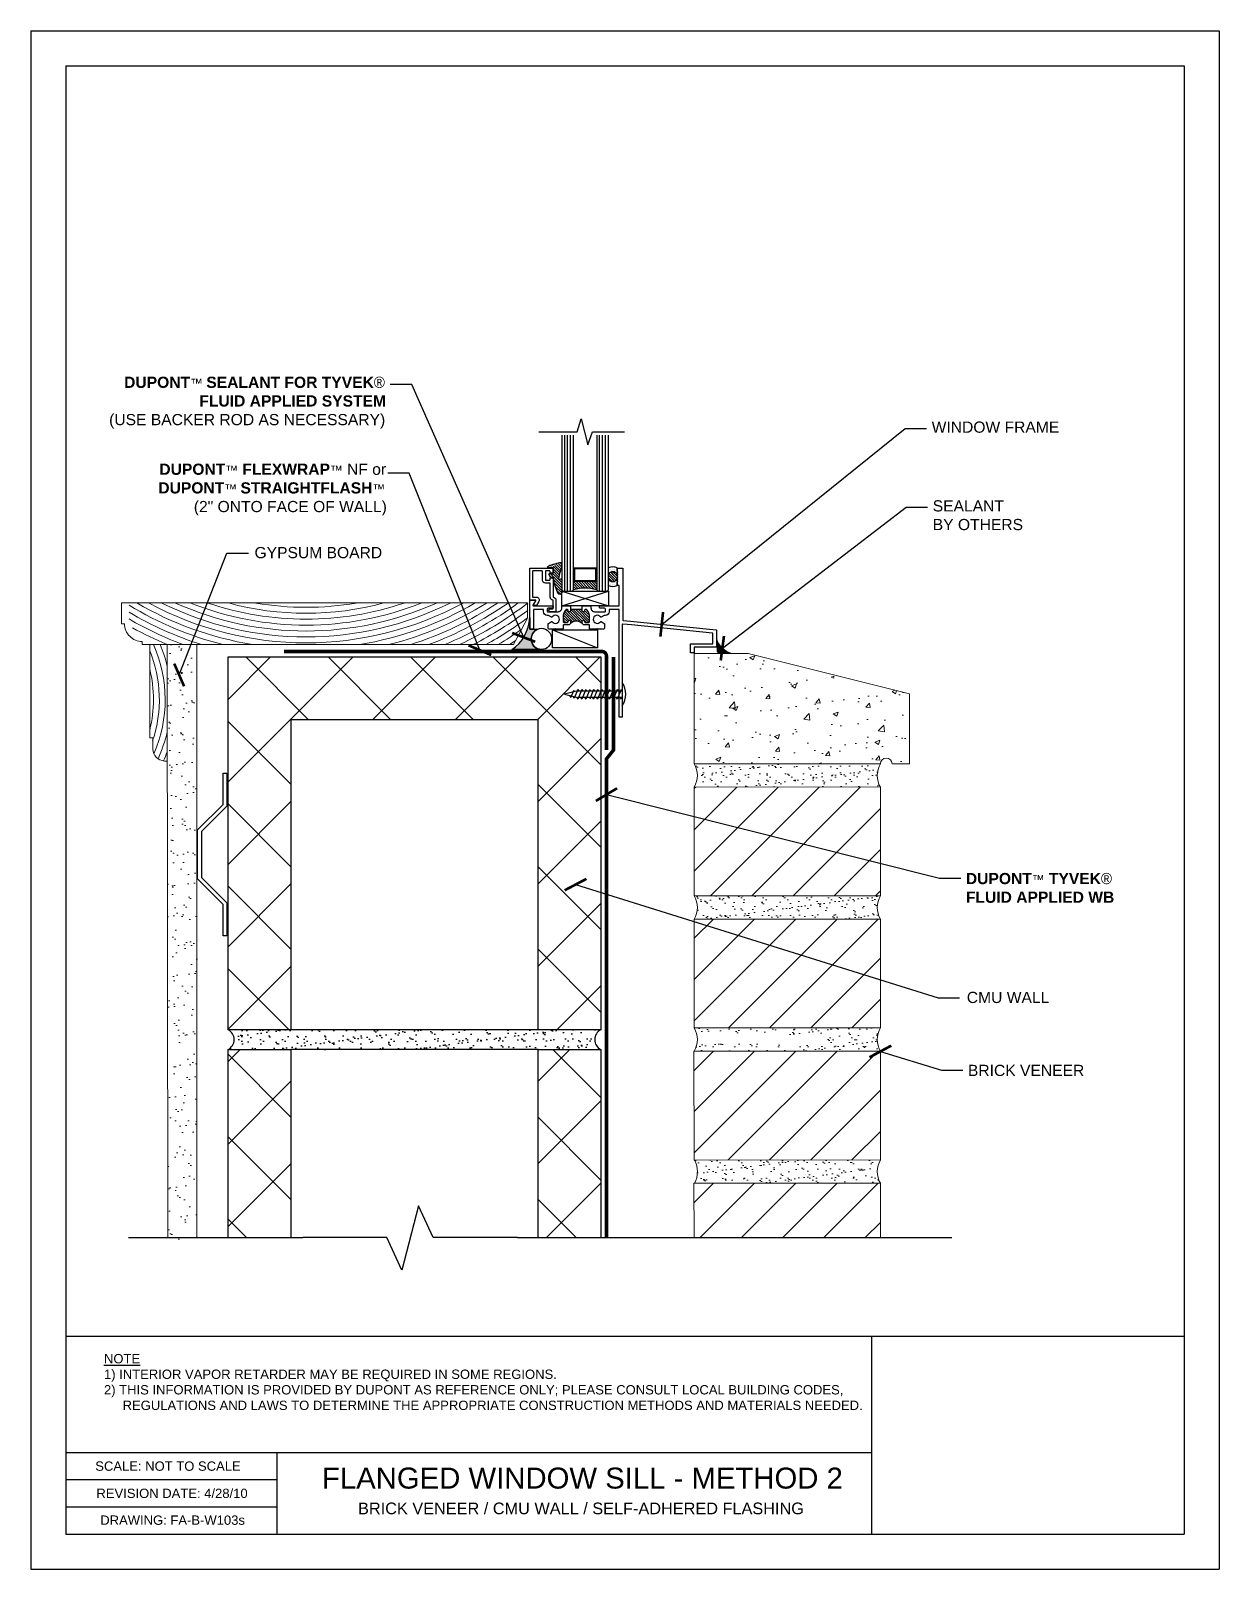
# Model space of a CAD drawing. Extents: x 375.3 to 400.8, y -41.5 to -8.5.
import ezdxf

# ---------------------------------------------------------------- set-up
doc = ezdxf.new("R2010")
doc.units = 0
doc.header["$LTSCALE"] = 1.5
doc.header["$MEASUREMENT"] = 0
doc.linetypes.add('DASHED2', pattern=[0.375, 0.25, -0.125])
doc.layers.get('0').update_dxf_attribs({"color": 8, "linetype": 'CONTINUOUS'})
for name, color, linetype in [('8x11-ttb$0$B', 5, 'CONTINUOUS'), ('CMU', 250, 'CONTINUOUS'), ('DuPont Self-Adhered Flashing', 252, 'CONTINUOUS'), ('Flanged Window', 250, 'CONTINUOUS'), ('SEALANT', 250, 'CONTINUOUS'), ('STRUCTURE', 250, 'CONTINUOUS'), ('TEXT', 7, 'CONTINUOUS'), ('Tyvek FA WB', 10, 'DASHED2')]:
    doc.layers.add(name, color=color, linetype=linetype)
for name, color, linetype, lineweight in [('A-Sealant', 250, 'CONTINUOUS', 15), ('brick', 250, 'CONTINUOUS', 5), ('Gyp Board', 250, 'CONTINUOUS', 20), ('Shims', 250, 'CONTINUOUS', 25), ('Wood', 250, 'CONTINUOUS', 20)]:
    doc.layers.add(name, color=color, linetype=linetype, lineweight=lineweight)
doc.layers.add('VIEWPORT', color=7, linetype='CONTINUOUS', plot=False)
doc.styles.add('DETAILS', font='sanss___.ttf', dxfattribs={"height": 1})
doc.dimstyles.new('ARCH_1_1-2_IN', dxfattribs={"dimscale": 0, "dimtxt": 0.09375, "dimasz": 0.09375, "dimexe": 0.0625, "dimexo": 0.0625, "dimgap": 0.0625, "dimtad": 1, "dimdec": 4, "dimlfac": 8, "dimzin": 3, "dimdsep": 46, "dimlunit": 4, "dimtxsty": 'Standard', "dimblk1": 'ARCHTICK', "dimblk2": 'ARCHTICK', "dimsah": 1, "dimcen": 0.0625, "dimdle": 0.0625, "dimclrd": 256, "dimclre": 256, "dimclrt": 256, "dimadec": 0, "dimazin": 0, "dimtfac": 1, "dimtdec": 4, "dimtmove": 0, "dimatfit": 3, "dimldrblk": 'ARCHTICK', "dimfxl": 1, "dimfrac": 2, "dimtolj": 1, "dimtzin": 0, "dimlwd": -1, "dimlwe": -1, "dimarcsym": 0})
pattern_1 = [(37.5, (274.90884, 130.54686), (-0.009449, 0.28902357), [0, -0.228, 0, -0.255, 0, -0.24375]), (7.5, (274.90884, 130.54686), (0.2654665, 0.4233219), [0, -0.123, 0, -0.2055, 0, -0.07875]), (327.5, (274.72434, 130.54686), (0.46712128, 0.00084886), [0, -0.075, 0, -0.27, 0, -0.3525]), (317.5, (274.72434, 130.54686), (0.450919, 0.1316513), [0, -0.0375, 0, -0.177, 0, -0.2025])]
pattern_2 = [(135, (399.363904, -25.829257), (0.02762136, 0.02762136), [])]

# ---------------------------------------------------------------- blocks, each defined once
blk = doc.blocks.new('*X1')
at = {"color": 0}
for p, q in [((0.140625, 0.34375), (0.140625, 0.34375)), ((0.15625, 0.375), (0.15625, 0.375)), ((0.171875, 0.34375), (0.171875, 0.34375)), ((0.1875, 0.375), (0.1875, 0.375)), ((0.203125, 0.34375), (0.203125, 0.34375)), ((0.21875, 0.375), (0.21875, 0.375)), ((0.234375, 0.34375), (0.234375, 0.34375)), ((0.25, 0.375), (0.25, 0.375)), ((0.265625, 0.34375), (0.265625, 0.34375)), ((0.28125, 0.375), (0.28125, 0.375)), ((0.296875, 0.34375), (0.296875, 0.34375)), ((0.3125, 0.375), (0.3125, 0.375)), ((0.140625, 0.28125), (0.140625, 0.28125)), ((0.140625, 0.09375), (0.140625, 0.09375)), ((0.140625, 0.03125), (0.140625, 0.03125)), ((0.15625, 0.3125), (0.15625, 0.3125)), ((0.15625, 0.0625), (0.15625, 0.0625)), ((0.15625, 0), (0.15625, 0)), ((0.171875, 0.03125), (0.171875, 0.03125)), ((0.1875, 0.3125), (0.1875, 0.3125)), ((0.1875, 0.0625), (0.1875, 0.0625)), ((0.1875, 0), (0.1875, 0)), ((0.203125, 0.03125), (0.203125, 0.03125)), ((0.21875, 0.3125), (0.21875, 0.3125)), ((0.21875, 0.0625), (0.21875, 0.0625)), ((0.21875, 0), (0.21875, 0)), ((0.234375, 0.03125), (0.234375, 0.03125)), ((0.25, 0.3125), (0.25, 0.3125)), ((0.25, 0.0625), (0.25, 0.0625)), ((0.25, 0), (0.25, 0)), ((0.265625, 0.03125), (0.265625, 0.03125)), ((0.28125, 0.3125), (0.28125, 0.3125)), ((0.28125, 0.0625), (0.28125, 0.0625)), ((0.28125, 0), (0.28125, 0)), ((0.296875, 0.28125), (0.296875, 0.28125)), ((0.296875, 0.09375), (0.296875, 0.09375)), ((0.296875, 0.03125), (0.296875, 0.03125)), ((0.3125, 0.3125), (0.3125, 0.3125)), ((0.3125, 0.25), (0.3125, 0.25)), ((0.3125, 0.125), (0.3125, 0.125)), ((0.3125, 0.0625), (0.3125, 0.0625)), ((0.3125, 0), (0.3125, 0))]:
    blk.add_line(p, q, dxfattribs=at)
blk = doc.blocks.new('_ArchTick')
at = {"color": 0, "linetype": 'ByBlock', "const_width": 0.15}
blk.add_lwpolyline([(-0.5, -0.5), (0.5, 0.5)], dxfattribs=at)
blk = doc.blocks.new('Revsion Date')
at = {"layer": 'TEXT', "insert": (0, 0.203, 0), "char_height": 0.2, "width": 16.26452, "attachment_point": 1, "style": 'DETAILS'}
blk.add_mtext('\\pi-0.033334,l0.033334,t0.1;REVISION DATE: 4/28/10', dxfattribs=at)

msp = doc.modelspace()

# ---------------------------------------------------------------- hatches: boundary and pattern name
at = {"layer": 'brick'}
h = msp.add_hatch(dxfattribs=at)
h.set_pattern_fill('AR-CONC', color=256, scale=0.15, style=0)
h.set_pattern_definition([(50, (274.9088, 130.5469), (1.0758903, -0.0941282), [0.1125, -1.2375]), (355, (274.9088, 130.5469), (-0.208127, 1.128288), [0.09, -0.99]), (100.4514, (274.9985, 130.539), (0.867764, 1.0341593), [0.09561, -1.051713]), (46.1842, (274.9088, 130.8469), (1.600862, -0.2482785), [0.16875, -1.85625]), (96.6356, (275.0422, 130.8262), (1.401994, 1.461177), [0.143415, -1.57757]), (351.1842, (274.9088, 130.8469), (1.401993, 1.461178), [0.135, -1.485]), (21, (275.0588, 130.7719), (0.8953606, -0.6039283), [0.1125, -1.2375]), (326, (275.0588, 130.7719), (0.364973, 1.087725), [0.09, -0.99]), (71.4514, (275.1334, 130.7215), (1.260334, 0.483796), [0.09561, -1.051713]), (37.5, (274.90884, 130.54686), (0.0182398, 0.4993408), [0, -0.978, 0, -1.005, 0, -0.99375]), (7.5, (274.90884, 130.54686), (0.3946043, 0.5916176), [0, -0.573, 0, -0.9555, 0, -0.37875]), (327.5, (274.57434, 130.54686), (0.80073365, -0.0338323), [0, -0.375, 0, -1.17, 0, -1.5525]), (317.5, (274.42434, 130.54686), (0.8747793, 0.1501575), [0, -0.4875, 0, -0.777, 0, -1.1025])])
edge = h.paths.add_edge_path()
edge.add_line((393.164, -24.217), (389.522, -24.217))
edge.add_line((389.522, -24.217), (389.522, -22.538))
edge.add_line((389.522, -22.538), (389.522, -21.851))
edge.add_line((389.522, -21.851), (390.678, -21.851))
edge.add_line((390.678, -21.851), (394.142, -22.717))
edge.add_line((394.142, -22.717), (394.143, -23.5))
edge.add_line((394.143, -23.5), (394.143, -24.217))
edge.add_line((394.143, -24.217), (393.768, -24.217))
edge.add_arc((393.643, -24.217), 0.125, 0, 180)
edge.add_line((393.518, -24.217), (393.164, -24.217))
h = msp.add_hatch(dxfattribs=at)
h.set_pattern_fill('AR-SAND', color=256, scale=0.15, style=0)
h.set_pattern_definition(pattern_1)
edge = h.paths.add_edge_path()
edge.add_line((389.523, -24.714), (393.517, -24.712))
edge.add_arc((393.937, -24.466), 0.487, 149.2668, 210.3741, ccw=False)
edge.add_line((393.518, -24.217), (389.522, -24.217))
edge.add_arc((389.099, -24.467), 0.492, -30.2237, 30.5801, ccw=False)
h = msp.add_hatch(dxfattribs=at)
h.set_pattern_fill('_USER', color=256, scale=0.625, angle=45, style=0, pattern_type=0)
h.set_pattern_definition([(45, (19.6978, -115.2651), (-0.4419417, 0.4419417), [])])
h.paths.add_polyline_path([(389.523, -24.714), (393.517, -24.712), (393.518, -27.045), (389.522, -27.048)])
h = msp.add_hatch(dxfattribs=at)
h.set_pattern_fill('AR-SAND', color=256, scale=0.15, style=0)
h.set_pattern_definition(pattern_1)
h.paths.add_polyline_path([(393.518, -32.712), (389.526, -32.714, -0.268754), (389.529, -33.212), (393.517, -33.212, -0.270406)])
h.paths.add_polyline_path([(393.518, -29.878), (389.522, -29.881, -0.079525), (389.579, -30.027), (392.284, -30.027, -1.005361), (392.287, -30.215), (389.583, -30.215, -0.08831), (389.525, -30.378), (393.517, -30.378, -0.270406)])
h.paths.add_polyline_path([(393.518, -27.045), (389.522, -27.048, -0.270406), (389.523, -27.548), (393.517, -27.545, -0.270406)])
h = msp.add_hatch(dxfattribs=at)
h.set_pattern_fill('_USER', color=256, scale=0.625, angle=45, style=0, pattern_type=0)
h.set_pattern_definition([(45, (274.90884, 130.54686), (-0.4419417, 0.4419417), [])])
h.paths.add_polyline_path([(389.523, -27.548), (393.517, -27.545), (393.518, -29.878), (389.523, -29.878)])
h = msp.add_hatch(dxfattribs=at)
h.set_pattern_fill('_USER', color=256, scale=0.625, angle=45, style=0, pattern_type=0)
h.set_pattern_definition([(45, (274.90884, 127.7135), (-0.4419417, 0.4419417), [])])
h.paths.add_polyline_path([(389.523, -30.381), (393.517, -30.378), (393.518, -32.712), (389.523, -32.712)])
h = msp.add_hatch(dxfattribs=at)
h.set_pattern_fill('_USER', color=256, scale=0.625, angle=45, style=0, pattern_type=0)
h.set_pattern_definition([(45, (274.90884, 124.8802), (-0.4419417, 0.4419417), [])])
h.paths.add_polyline_path([(389.523, -34.379), (393.517, -34.379), (393.517, -33.212), (389.523, -33.214)])
at = {"layer": 'CMU'}
h = msp.add_hatch(dxfattribs=at)
h.set_pattern_fill('ANSI37', color=256, scale=10, style=0)
h.set_pattern_definition([(45, (-117.4591, -114.997), (-0.8838835, 0.8838835), []), (135, (-117.4591, -114.997), (-0.8838835, -0.8838835), [])])
h.paths.add_polyline_path([(387.52, -21.922), (386.172, -21.922), (380.867, -21.922), (379.52, -21.922), (379.52, -29.922), (380.867, -29.922), (380.867, -23.269), (386.172, -23.269), (386.172, -29.922), (387.52, -29.922)])
h = msp.add_hatch(dxfattribs=at)
h.set_pattern_fill('AR-SAND', color=256, scale=0.15, style=0)
h.set_pattern_definition([(37.5, (-30.5241, -42.90093), (-0.009449, 0.28902357), [0, -0.228, 0, -0.255, 0, -0.24375]), (7.5, (-30.5241, -42.90093), (0.2654665, 0.4233219), [0, -0.123, 0, -0.2055, 0, -0.07875]), (327.5, (-30.7086, -42.90093), (0.46712128, 0.00084886), [0, -0.075, 0, -0.27, 0, -0.3525]), (317.5, (-30.7086, -42.90093), (0.450919, 0.13165133), [0, -0.0375, 0, -0.177, 0, -0.2025])])
h.paths.add_polyline_path([(386.172, -30.343), (387.52, -30.343, -0.626567), (387.52, -29.922), (379.52, -29.922, -0.626567), (379.52, -30.343), (380.867, -30.343)])
h = msp.add_hatch(dxfattribs=at)
h.set_pattern_fill('ANSI37', color=256, scale=10, style=0)
h.set_pattern_definition([(45, (-30.5241, -42.9009), (-0.8838835, 0.8838835), []), (135, (-30.5241, -42.9009), (-0.8838835, -0.8838835), [])])
h.paths.add_polyline_path([(380.867, -30.343), (379.52, -30.343), (379.52, -34.379), (380.867, -34.379)])
h.paths.add_polyline_path([(386.172, -34.379), (387.52, -34.379), (387.52, -30.343), (386.172, -30.343)])
at = {"layer": 'Flanged Window'}
h = msp.add_hatch(dxfattribs=at)
h.set_pattern_fill('ANSI31', color=256, scale=0.3125, angle=-90, style=0)
h.set_pattern_definition(pattern_2)
edge = h.paths.add_edge_path()
edge.add_ellipse((386.65, -20.148), major_axis=(0.032, 0.139), ratio=0.13155, start_angle=-0.0222, end_angle=136.7674, ccw=False)
edge.add_ellipse((386.63, -20.249), major_axis=(-0.0112, 0.0112), ratio=1, start_angle=37.8961, end_angle=183.4847)
edge.add_ellipse((386.659, -20.274), major_axis=(-0.0161, 0.0161), ratio=1, start_angle=-79.0602, end_angle=2.7461, ccw=False)
edge.add_ellipse((386.666, -20.27), major_axis=(-0.011, 0.011), ratio=1, start_angle=234.6124, end_angle=294.837, ccw=False)
edge.add_line((386.682, -20.268), (386.682, -20.54))
edge.add_line((386.682, -20.54), (386.681, -20.547))
edge.add_ellipse((386.635, -20.546), major_axis=(-0.0457, 0.0011), ratio=0.621164, start_angle=26.7597, end_angle=180, ccw=False)
edge.add_line((386.594, -20.557), (386.518, -20.341))
edge.add_ellipse((386.527, -20.318), major_axis=(-0.0085, 0.0468), ratio=0.312415, start_angle=74.1791, end_angle=117.4577, ccw=False)
edge.add_line((386.51, -20.307), (386.494, -20.231))
edge.add_ellipse((386.456, -20.281), major_axis=(-0.0443, 0.0443), ratio=1, start_angle=-82.9177, end_angle=-45.4556)
edge.add_ellipse((386.459, -20.198), major_axis=(0.0143, 0.0143), ratio=1, start_angle=174.2267, end_angle=217.6308, ccw=False)
edge.add_line((386.443, -20.211), (386.404, -20.149))
edge.add_ellipse((386.419, -20.149), major_axis=(-0.011, 0.011), ratio=1, start_angle=-53.9186, end_angle=45, ccw=False)
edge.add_line((386.422, -20.133), (386.494, -20.145))
edge.add_line((386.494, -20.145), (386.494, -20.015))
edge.add_line((386.494, -20.015), (386.393, -20.015))
edge.add_ellipse((386.393, -19.999), major_axis=(-0.011, 0.011), ratio=1, start_angle=-7.8134, end_angle=135, ccw=False)
edge.add_ellipse((386.533, -19.946), major_axis=(0.149, 0.041), ratio=0.091401, start_angle=0, end_angle=180, ccw=False)
edge.add_line((386.682, -19.905), (386.682, -20.009))
h = msp.add_hatch(dxfattribs=at)
h.set_pattern_fill('ANSI31', color=256, scale=0.3125, angle=-90, style=0)
h.set_pattern_definition(pattern_2)
edge = h.paths.add_edge_path()
edge.add_ellipse((387.776, -20.203), major_axis=(-0.0752, 0.0752), ratio=1, start_angle=73.1159, end_angle=196.8841, ccw=False)
edge.add_line((387.682, -20.253), (387.682, -20.153))
edge.add_ellipse((387.776, -20.203), major_axis=(0.0752, 0.0752), ratio=1, start_angle=-16.8841, end_angle=106.8841, ccw=False)
edge.add_line((387.869, -20.153), (387.869, -20.253))
h = msp.add_hatch(dxfattribs=at)
h.set_pattern_fill('ANSI31', color=256, scale=0.3125, angle=-90, style=0)
h.set_pattern_definition(pattern_2)
edge = h.paths.add_edge_path()
edge.add_ellipse((387.182, -21.281), major_axis=(-0.59, 0.59), ratio=1, start_angle=297.5726, end_angle=332.4274, ccw=False)
edge.add_line((387.432, -20.485), (387.432, -20.281))
edge.add_ellipse((387.412, -20.281), major_axis=(0.0141, 0.0141), ratio=1, start_angle=225, end_angle=315, ccw=False)
edge.add_line((387.412, -20.301), (386.952, -20.301))
edge.add_ellipse((386.952, -20.281), major_axis=(0.0141, 0.0141), ratio=1, start_angle=135, end_angle=225, ccw=False)
edge.add_line((386.932, -20.281), (386.932, -20.485))
h = msp.add_hatch(dxfattribs=at)
h.set_pattern_fill('ANSI31', color=256, scale=0.3125, angle=-90, style=0)
h.set_pattern_definition(pattern_2)
edge = h.paths.add_edge_path()
edge.add_line((387.279, -21.071), (387.279, -21.156))
edge.add_ellipse((387.248, -21.156), major_axis=(-0.0219, 0.0219), ratio=1, start_angle=135, end_angle=225, ccw=False)
edge.add_line((387.248, -21.187), (387.218, -21.187))
edge.add_line((387.218, -21.187), (387.194, -21.187))
edge.add_ellipse((387.194, -21.162), major_axis=(0.0177, 0.0177), ratio=1, start_angle=135.152, end_angle=225, ccw=False)
edge.add_ellipse((387.144, -21.162), major_axis=(0.0177, 0.0177), ratio=1, start_angle=315.152, end_angle=405)
edge.add_ellipse((387.144, -21.162), major_axis=(-0.0177, 0.0177), ratio=1, start_angle=-45, end_angle=45)
edge.add_line((387.119, -21.162), (387.119, -21.199))
edge.add_ellipse((387.169, -21.199), major_axis=(0.0354, 0.0354), ratio=1, start_angle=135, end_angle=140.3917)
edge.add_ellipse((386.994, -21.343), major_axis=(0.133, 0.133), ratio=1, start_angle=3.0989, end_angle=86.9011)
edge.add_ellipse((386.819, -21.199), major_axis=(0.0354, 0.0354), ratio=1, start_angle=309.6083, end_angle=315)
edge.add_line((386.869, -21.199), (386.869, -21.162))
edge.add_ellipse((386.844, -21.162), major_axis=(0.0177, 0.0177), ratio=1, start_angle=315, end_angle=405)
edge.add_ellipse((386.844, -21.162), major_axis=(-0.0177, 0.0177), ratio=1, start_angle=-45, end_angle=44.848)
edge.add_ellipse((386.794, -21.162), major_axis=(-0.0177, 0.0177), ratio=1, start_angle=135, end_angle=224.848, ccw=False)
edge.add_line((386.794, -21.187), (386.74, -21.187))
edge.add_ellipse((386.74, -21.156), major_axis=(0.0219, 0.0219), ratio=1, start_angle=135, end_angle=225, ccw=False)
edge.add_line((386.709, -21.156), (386.709, -21.071))
edge.add_ellipse((386.959, -21.071), major_axis=(-0.177, 0.177), ratio=1, start_angle=4.8372, end_angle=45, ccw=False)
edge.add_ellipse((386.776, -20.916), major_axis=(-0.00707, 0.00707), ratio=1, start_angle=-45, end_angle=4.8372, ccw=False)
edge.add_line((386.776, -20.906), (386.794, -20.906))
edge.add_ellipse((386.794, -20.931), major_axis=(-0.0177, 0.0177), ratio=1, start_angle=225, end_angle=315, ccw=False)
edge.add_ellipse((386.844, -20.931), major_axis=(-0.0177, 0.0177), ratio=1, start_angle=45, end_angle=135)
edge.add_ellipse((386.844, -20.931), major_axis=(0.0177, 0.0177), ratio=1, start_angle=225, end_angle=315)
edge.add_line((386.869, -20.931), (386.869, -20.906))
edge.add_line((386.869, -20.906), (387.119, -20.906))
edge.add_line((387.119, -20.906), (387.119, -20.931))
edge.add_ellipse((387.144, -20.931), major_axis=(0.0177, 0.0177), ratio=1, start_angle=135, end_angle=225)
edge.add_ellipse((387.144, -20.931), major_axis=(0.0177, 0.0177), ratio=1, start_angle=225, end_angle=315)
edge.add_ellipse((387.194, -20.931), major_axis=(-0.0177, 0.0177), ratio=1, start_angle=-45, end_angle=45, ccw=False)
edge.add_line((387.194, -20.906), (387.213, -20.906))
edge.add_ellipse((387.213, -20.916), major_axis=(-0.00707, 0.00707), ratio=1, start_angle=265.1628, end_angle=315, ccw=False)
edge.add_ellipse((387.029, -21.071), major_axis=(0.177, 0.177), ratio=1, start_angle=315, end_angle=355.1628, ccw=False)
at = {"layer": 'Gyp Board'}
h = msp.add_hatch(dxfattribs=at)
h.set_pattern_fill('AR-SAND', color=256, scale=0.25, style=0)
h.set_pattern_definition([(37.5, (369.6262, -30.57027), (-0.015748, 0.481706), [0, -0.38, 0, -0.425, 0, -0.40625]), (7.5, (369.6262, -30.57027), (0.442444, 0.705537), [0, -0.205, 0, -0.3425, 0, -0.13125]), (327.5, (369.3187, -30.57027), (0.778535, 0.001415), [0, -0.125, 0, -0.45, 0, -0.5875]), (317.5, (369.3187, -30.57027), (0.75153, 0.21942), [0, -0.0625, 0, -0.295, 0, -0.3375])])
h.paths.add_polyline_path([(378.851, -21.656), (378.226, -21.656), (378.226, -22.069), (378.226, -34.498), (378.851, -34.498)])
at = {"layer": 'SEALANT', "linetype": 'Continuous'}
h = msp.add_hatch(color=256, dxfattribs=at)
edge = h.paths.add_edge_path()
edge.add_arc((385.129, -21.044), 0.866, 303.5139, 357.7539)
edge.add_line((385.994, -21.078), (385.994, -21.328))
edge.add_line((385.994, -21.328), (386.156, -21.328))
edge.add_arc((386.261, -21.537), 0.234, 116.7528, 258.6857)
edge.add_line((386.216, -21.766), (385.607, -21.766))
msp.add_hatch(color=256, dxfattribs=at).paths.add_polyline_path([(390.331, -21.851), (390.042, -21.851), (390.005, -21.813), (390.005, -21.536, 0.262493)])

# ---------------------------------------------------------------- linework, layer by layer
at = {"layer": '8x11-ttb$0$B', "color": 7}
for p, q in [((376.038, -9.242, 0), (376.038, -40.742, 0)), ((376.038, -9.242, 0), (400.038, -9.242, 0)), ((400.038, -9.242, 0), (400.038, -40.742, 0)), ((376.038, -38.991, 0), (393.327, -38.991, 0)), ((376.038, -40.742, 0), (400.038, -40.742, 0))]:
    msp.add_line(p, q, dxfattribs=at)
at = {"layer": '8x11-ttb$0$B', "color": 7, "elevation": 0}
for points in [[(400.038, -36.497), (376.038, -36.497)], [(393.327, -36.497), (393.327, -40.742)], [(380.565, -38.991), (380.565, -40.742)], [(380.565, -39.575), (376.038, -39.575)], [(380.565, -40.158), (376.038, -40.158)]]:
    msp.add_lwpolyline(points, dxfattribs=at)
at = {"layer": 'A-Sealant'}
msp.add_arc((390.447, -21.404, 0), 0.461, 196.6456, 255.4774, dxfattribs=at)
at = {"layer": 'brick'}
for points in [[(393.164, -24.217), (389.522, -24.217), (389.522, -22.538), (389.522, -21.851), (390.678, -21.851), (394.142, -22.717), (394.143, -23.5), (394.143, -24.217), (393.768, -24.217, 1), (393.518, -24.217), (393.164, -24.217)], [(393.518, -27.045), (389.522, -27.048), (389.523, -24.714), (393.517, -24.712), (393.518, -27.045, 0.270406), (393.517, -27.545, 0.907431), (393.517, -27.545, -0.193127)], [(393.518, -29.878), (389.522, -29.881), (389.523, -27.548), (393.517, -27.545), (393.518, -29.878, 0.270406), (393.517, -30.378, 0.907431), (393.517, -30.378, -0.193127)], [(393.518, -32.712), (389.522, -32.714), (389.517, -30.378), (393.517, -30.378), (393.518, -32.712, 0.270406), (393.517, -33.212, 0.907431), (393.517, -33.212, -0.193127)]]:
    msp.add_lwpolyline(points, format="xyb", dxfattribs=at)
msp.add_lwpolyline([(389.519, -34.379), (389.517, -33.212), (393.517, -33.212), (393.517, -34.379)], dxfattribs=at)
for centre, radius, start, end in [((389.099, -24.467), 0.492, 329.7763, 30.5801), ((393.946, -24.468), 0.496, 149.5601, 210.0851), ((389.094, -27.299), 0.496, 329.9149, 30.4399), ((389.094, -30.132), 0.496, 329.9149, 30.4399), ((389.098, -32.966), 0.496, 329.9149, 30.4399)]:
    msp.add_arc(centre, radius, start, end, dxfattribs=at)
at = {"layer": 'CMU'}
for p, q in [((386.172, -23.269), (380.867, -23.269)), ((387.52, -29.922), (379.52, -29.922)), ((386.172, -30.343), (380.867, -30.343))]:
    msp.add_line(p, q, dxfattribs=at)
for points in [[(380.867, -23.269), (380.867, -29.922), (379.52, -29.922), (379.52, -21.922), (380.867, -21.922)], [(380.867, -21.922), (387.52, -21.922), (387.52, -29.922), (386.172, -29.922), (386.172, -23.269)], [(379.52, -34.379), (379.52, -30.343), (380.867, -30.343), (380.867, -34.379)], [(386.172, -34.379), (386.172, -30.343), (387.52, -30.343), (387.52, -34.379)]]:
    msp.add_lwpolyline(points, dxfattribs=at)
msp.add_lwpolyline([(378.95, -25.669), (378.95, -26.651), (379.498, -27.199), (379.498, -27.907), (379.413, -27.907), (379.413, -27.234), (378.866, -26.686), (378.866, -25.634), (379.413, -25.086), (379.413, -24.413), (379.498, -24.413), (379.498, -25.121)], close=True, dxfattribs=at)
for centre, start, end in [((379.418, -30.132), 295.8602, 64.1398), ((387.622, -30.132), 115.8602, 244.1398)]:
    msp.add_arc(centre, 0.234, start, end, dxfattribs=at)
at = {"layer": 'DuPont Self-Adhered Flashing', "const_width": 0.075}
msp.add_lwpolyline([(387.64, -23.922), (387.64, -21.905, 0.414214), (387.54, -21.805), (380.72, -21.805)], format="xyb", dxfattribs=at)
at = {"layer": 'Flanged Window'}
for p, q in [((387.01, -17.096, 0), (387.094, -16.817, 0)), ((387.094, -16.817, 0), (387.241, -17.376, 0)), ((386.19, -17.096, 0), (387.01, -17.096, 0)), ((387.241, -17.376, 0), (387.342, -17.096, 0)), ((387.342, -17.096, 0), (388.03, -17.096, 0)), ((386.744, -20.516, 0), (386.744, -17.168, 0)), ((386.807, -20.516, 0), (386.807, -17.168, 0)), ((386.869, -20.516, 0), (386.869, -17.168, 0)), ((387.494, -20.516, 0), (387.494, -17.168, 0)), ((387.557, -20.516, 0), (387.557, -17.168, 0)), ((387.619, -20.516, 0), (387.619, -17.168, 0)), ((386.494, -20.015, 0), (386.393, -20.015, 0)), ((386.494, -20.145, 0), (386.494, -20.015, 0)), ((386.682, -20.009, 0), (386.682, -19.905, 0)), ((387.682, -20.391, 0), (387.682, -20.015, 0)), ((387.869, -20.015, 0), (387.869, -20.391, 0)), ((386.443, -20.211, 0), (386.404, -20.149, 0)), ((386.422, -20.133, 0), (386.494, -20.145, 0)), ((386.51, -20.307, 0), (386.494, -20.231, 0)), ((386.594, -20.557, 0), (386.518, -20.341, 0)), ((386.682, -20.268, 0), (386.682, -20.54, 0)), ((386.682, -20.54, 0), (386.681, -20.547, 0)), ((387.025, -22.651, 0), (386.743, -22.724, 0)), ((386.743, -22.724, 0), (387.025, -22.796, 0)), ((386.846, -22.75, 0), (386.873, -22.79, 0)), ((386.934, -22.641, 0), (386.873, -22.79, 0)), ((386.934, -22.641, 0), (386.954, -22.671, 0)), ((387.027, -22.621, 0), (386.949, -22.81, 0)), ((387.025, -22.651, 0), (387.978, -22.651, 0)), ((387.111, -22.621, 0), (387.027, -22.826, 0)), ((387.027, -22.621, 0), (387.046, -22.651, 0)), ((387.111, -22.621, 0), (387.131, -22.651, 0)), ((387.195, -22.621, 0), (387.111, -22.826, 0)), ((387.195, -22.621, 0), (387.215, -22.651, 0)), ((387.28, -22.621, 0), (387.195, -22.826, 0)), ((387.364, -22.621, 0), (387.28, -22.826, 0)), ((387.28, -22.621, 0), (387.3, -22.651, 0)), ((387.364, -22.621, 0), (387.384, -22.651, 0)), ((387.449, -22.621, 0), (387.364, -22.826, 0)), ((387.449, -22.621, 0), (387.468, -22.651, 0)), ((387.533, -22.621, 0), (387.449, -22.826, 0)), ((387.617, -22.621, 0), (387.533, -22.826, 0)), ((387.533, -22.621, 0), (387.553, -22.651, 0)), ((387.702, -22.621, 0), (387.617, -22.826, 0)), ((387.617, -22.621, 0), (387.637, -22.651, 0)), ((387.786, -22.621, 0), (387.702, -22.826, 0)), ((387.702, -22.621, 0), (387.721, -22.651, 0)), ((387.786, -22.621, 0), (387.806, -22.651, 0)), ((387.87, -22.621, 0), (387.786, -22.826, 0)), ((387.87, -22.621, 0), (387.89, -22.651, 0)), ((387.955, -22.621, 0), (387.87, -22.826, 0)), ((387.955, -22.621, 0), (387.975, -22.651, 0)), ((387.978, -22.769, 0), (387.955, -22.826, 0)), ((386.922, -22.77, 0), (386.949, -22.81, 0)), ((387.003, -22.791, 0), (387.027, -22.826, 0)), ((387.978, -22.796, 0), (387.025, -22.796, 0)), ((387.091, -22.797, 0), (387.111, -22.826, 0)), ((387.176, -22.797, 0), (387.195, -22.826, 0)), ((387.344, -22.797, 0), (387.364, -22.826, 0)), ((387.429, -22.797, 0), (387.449, -22.826, 0)), ((387.513, -22.797, 0), (387.533, -22.826, 0)), ((387.598, -22.797, 0), (387.617, -22.826, 0)), ((387.682, -22.797, 0), (387.702, -22.826, 0)), ((387.766, -22.797, 0), (387.786, -22.826, 0)), ((387.851, -22.797, 0), (387.87, -22.826, 0)), ((387.935, -22.797, 0), (387.955, -22.826, 0))]:
    msp.add_line(p, q, dxfattribs=at)
at = {"layer": 'Flanged Window', "elevation": 0}
for points in [[(386.682, -17.168), (386.682, -20.485), (386.713, -20.516), (386.901, -20.516), (386.932, -20.485), (386.932, -17.168)], [(387.432, -17.168), (387.432, -20.485), (387.463, -20.516), (387.651, -20.516), (387.682, -20.485), (387.682, -17.168)], [(386.682, -20.516), (387.682, -20.828)], [(386.682, -20.828), (387.682, -20.516)], [(387.119, -20.906), (386.869, -20.906)]]:
    msp.add_lwpolyline(points, dxfattribs=at)
for points in [[(386.484, -20.228, -0.414214), (386.494, -20.238), (386.494, -20.641, -0.414214), (386.556, -20.703), (386.556, -20.943, -0.414214), (386.546, -20.953), (386.428, -20.953, -0.880809), (386.428, -20.891), (386.484, -20.891, 0.414214), (386.494, -20.881), (386.494, -20.703), (386.494, -20.703, -0.414214), (386.432, -20.641), (386.432, -20.35, 0.414214), (386.422, -20.34), (386.329, -20.34, -0.414214), (386.267, -20.278), (386.267, -20.088, 0.414214), (386.257, -20.078), (386.066, -20.078, 0.414214), (386.056, -20.088), (386.056, -20.631, 0.414214), (386.066, -20.641), (386.134, -20.641, -0.579), (386.188, -20.734), (386.139, -20.818, -0.266624), (386.13, -20.823), (386.082, -20.823, -0.579), (386.073, -20.808), (386.126, -20.718, 0.579), (386.117, -20.703), (385.994, -20.703), (385.994, -20.016), (386.494, -20.016), (386.494, -20.118, -0.414214), (386.484, -20.128), (386.439, -20.128, -0.414214), (386.429, -20.118), (386.429, -20.088, 0.414214), (386.419, -20.078), (386.339, -20.078, 0.414214), (386.329, -20.088), (386.329, -20.238), (386.329, -20.268, 0.414214), (386.339, -20.278), (386.419, -20.278, 0.414214), (386.429, -20.268), (386.429, -20.238, -0.414214), (386.439, -20.228)], [(387.412, -20.016), (386.952, -20.016, 0.414214), (386.932, -20.036), (386.932, -20.281, 0.414214), (386.952, -20.301), (387.412, -20.301, 0.414214), (387.432, -20.281), (387.432, -20.036, 0.414214)], [(388.227, -21.164), (389.995, -21.341, -0.385314), (390.004, -21.351), (390.004, -21.717), (389.52, -21.717), (389.52, -21.835), (389.442, -21.835), (389.442, -21.639), (389.926, -21.639), (389.926, -21.422, 0.385314), (389.917, -21.412), (388.18, -21.238), (387.989, -21.219, 0.443716), (387.978, -21.229), (387.978, -22.319), (387.978, -22.319), (387.978, -22.339), (387.978, -23.217), (387.916, -23.217), (387.916, -20.916, 0.414214), (387.906, -20.906), (387.707, -20.906, 0.414214), (387.697, -20.916), (387.697, -20.953, -0.414214), (387.619, -21.031), (387.595, -21.031, 0.131652), (387.59, -21.032), (387.526, -21.069, -0.383968), (387.513, -21.066, 3.079589), (387.513, -21.168, -0.383968), (387.526, -21.165), (387.594, -21.204, -0.267949), (387.599, -21.213), (387.599, -21.297, -0.414214), (387.568, -21.328), (387.458, -21.328), (387.443, -21.313), (387.428, -21.328), (387.289, -21.328, -0.414214), (387.279, -21.318), (387.279, -21.247, 0.414214), (387.269, -21.237), (387.169, -21.237, -0.414214), (387.119, -21.187), (387.119, -21.162, -0.414214), (387.144, -21.137, -0.414214), (387.169, -21.162, 0.414214), (387.194, -21.187), (387.248, -21.187, 0.414214), (387.279, -21.156), (387.279, -21.071, 0.177059), (387.22, -20.91, 0.22095), (387.213, -20.906), (387.194, -20.906, 0.414214), (387.169, -20.931, -0.414214), (387.144, -20.956, -0.414214), (387.119, -20.931), (387.119, -20.828), (387.297, -20.828, -0.414214), (387.307, -20.838), (387.307, -20.873, 0.414214), (387.387, -20.953), (387.609, -20.953, 0.414214), (387.619, -20.943), (387.619, -20.909, 0.414214), (387.588, -20.878), (387.509, -20.878, -0.414214), (387.494, -20.863), (387.494, -20.838, -0.414214), (387.504, -20.828), (387.906, -20.828, 0.414214), (387.916, -20.818), (387.916, -20.401, 0.414214), (387.906, -20.391), (387.879, -20.391, -0.414214), (387.869, -20.381), (387.869, -20.323), (387.884, -20.308), (387.869, -20.293), (387.884, -20.278), (387.869, -20.263), (387.884, -20.248), (387.869, -20.233), (387.884, -20.218), (387.869, -20.203), (387.884, -20.188), (387.869, -20.173), (387.884, -20.158), (387.869, -20.143), (387.884, -20.128), (387.869, -20.113), (387.884, -20.098), (387.869, -20.083), (387.869, -20.016), (387.994, -20.016), (387.994, -21.132, 0.385314), (388.003, -21.142)], [(386.709, -21.156, 0.414214), (386.74, -21.187), (386.794, -21.187, 0.414214), (386.819, -21.162, -0.414214), (386.844, -21.137, -0.414214), (386.869, -21.162), (386.869, -21.187, -0.414214), (386.819, -21.237), (386.719, -21.237, 0.414214), (386.709, -21.247), (386.709, -21.318, -0.414214), (386.699, -21.328), (386.56, -21.328), (386.545, -21.313), (386.53, -21.328), (386.42, -21.328, -0.414214), (386.389, -21.297), (386.389, -21.213, -0.267949), (386.394, -21.204), (386.463, -21.165, -0.383968), (386.476, -21.168, 3.079589), (386.476, -21.066, -0.383968), (386.463, -21.069), (386.399, -21.032, 0.131652), (386.394, -21.031), (386.369, -21.031, -0.414214), (386.291, -20.953), (386.291, -20.916, 0.414214), (386.281, -20.906), (386.082, -20.906, 0.414214), (386.072, -20.916), (386.072, -21.328), (385.994, -21.328), (385.994, -20.828), (385.994, -20.703), (386.109, -20.703, -0.414214), (386.119, -20.713, -0.131652), (386.118, -20.718), (386.063, -20.813, 0.57735), (386.072, -20.828), (386.484, -20.828, -0.414214), (386.494, -20.838), (386.494, -20.863, -0.414214), (386.479, -20.878), (386.4, -20.878, 0.414214), (386.369, -20.909), (386.369, -20.943, 0.414214), (386.379, -20.953), (386.601, -20.953, 0.414214), (386.681, -20.873), (386.681, -20.838, -0.414214), (386.691, -20.828), (386.869, -20.828), (386.869, -20.931, -0.414214), (386.844, -20.956, -0.414214), (386.819, -20.931, 0.414214), (386.794, -20.906), (386.776, -20.906, 0.22095), (386.768, -20.91, 0.177059), (386.709, -21.071)]]:
    msp.add_lwpolyline(points, format="xyb", close=True, dxfattribs=at)
for points in [[(387.412, -20.036), (386.952, -20.036), (386.952, -20.281), (387.412, -20.281)], [(387.682, -20.828), (386.682, -20.828), (386.682, -20.516), (387.682, -20.516)]]:
    msp.add_lwpolyline(points, close=True, dxfattribs=at)
at = {"layer": 'Flanged Window'}
for centre, radius, start, end in [((386.393, -19.999, 0), 0.0156, 127.1866, 270), ((387.776, -20.213, 0), 0.219, 64.6528, 115.3472), ((387.776, -20.203, 0), 0.106, 28.1159, 151.8841), ((386.419, -20.149, 0), 0.0156, 81.0814, 180), ((386.459, -20.198, 0), 0.0202, 219.2267, 273.0903), ((386.456, -20.281, 0), 0.0627, 52.0823, 86.1767), ((386.63, -20.249, 0), 0.0158, 174.9655, 318.4847), ((386.659, -20.274, 0), 0.0227, 55.9398, 138.3518), ((386.666, -20.27, 0), 0.0156, 9.6124, 69.837), ((387.182, -21.281, 0), 0.835, 72.5726, 107.4274), ((387.776, -20.203, 0), 0.106, 208.1159, 331.8841), ((387.776, -20.193, 0), 0.219, 244.6528, 295.3472), ((386.994, -21.343, 0), 0.187, 48.0989, 131.9011), ((387.613, -22.721, 0), 0.443, 325.6322, 34.3678)]:
    msp.add_arc(centre, radius, start, end, dxfattribs=at)
for centre, major_axis, ratio, start_param, end_param in [((386.533, -19.946, 0), (0.149, 0.041), 0.091401, 0, 3.141593), ((386.65, -20.148, 0), (0.032, 0.139), 0.13155, -0.000388, 2.388387), ((386.527, -20.318, 0), (-0.0085, 0.0468), 0.312415, 1.29467, 2.050024), ((386.635, -20.546, 0), (-0.0457, 0.0011), 0.621164, 0.467045, 3.141593)]:
    msp.add_ellipse(centre, major_axis=major_axis, ratio=ratio, start_param=start_param, end_param=end_param, dxfattribs=at)
at = {"layer": 'Gyp Board'}
msp.add_lwpolyline([(378.226, -34.379), (378.216, -21.656), (378.851, -21.656), (378.851, -34.379)], dxfattribs=at)
at = {"layer": 'SEALANT', "linetype": 'Continuous'}
msp.add_line((387.52, -30.368), (387.52, -30.643), dxfattribs=at)
msp.add_lwpolyline([(385.607, -21.766, 0.241187), (385.994, -21.078), (385.994, -21.328), (386.156, -21.328, 0.712851), (386.216, -21.766), (385.607, -21.766)], format="xyb", dxfattribs=at)
at = {"layer": 'SEALANT', "linetype": 'Continuous', "extrusion": (0, 0, -1)}
msp.add_ellipse((386.245, -21.536), major_axis=(0, 0.228), ratio=0.957138, start_param=-1.570796, end_param=4.712389, dxfattribs=at)
at = {"layer": 'Shims'}
msp.add_line((386.485, -21.344), (387.451, -21.729, 0), dxfattribs=at)
at = {"layer": 'Shims', "elevation": 0}
msp.add_lwpolyline([(386.485, -21.344), (387.451, -21.344), (387.451, -21.729), (386.485, -21.729)], close=True, dxfattribs=at)
at = {"layer": 'STRUCTURE'}
for p, q in [((377.383, -34.379), (381.129, -34.379)), ((385.729, -34.379), (395.051, -34.379))]:
    msp.add_line(p, q, dxfattribs=at)
msp.add_lwpolyline([(385.729, -34.379), (383.923, -34.379), (383.606, -33.694), (383.251, -35.078), (382.929, -34.379), (381.129, -34.379)], dxfattribs=at)
at = {"layer": 'Tyvek FA WB', "flags": 128}
msp.add_lwpolyline([(387.64, -34.379, 0.075, 0.075, 0), (387.64, -24.111, 0.075, 0.075, 0), (387.79, -23.922, 0.075, 0.075, 0), (387.79, -21.923, 0, 0, 0)], format="xyseb", dxfattribs=at)
at = {"layer": 'VIEWPORT', "color": 1}
for p, q in [((375.288, -8.492, 0), (375.288, -41.492, 0)), ((375.288, -8.492, 0), (400.788, -8.492, 0)), ((400.788, -8.492, 0), (400.788, -41.492, 0)), ((375.288, -41.492, 0), (400.788, -41.492, 0))]:
    msp.add_line(p, q, dxfattribs=at)
at = {"layer": 'Wood', "elevation": 0}
msp.add_lwpolyline([(377.3, -21.211), (377.236, -21.211), (377.236, -20.766), (385.949, -20.766), (385.949, -21.093), (385.646, -21.656), (383.981, -21.656), (377.681, -21.656), (377.681, -21.593, -0.414214)], format="xyb", close=True, dxfattribs=at)
at = {"layer": 'Wood'}
msp.add_lwpolyline([(377.904, -23.656), (377.841, -23.656), (377.841, -21.656), (378.216, -21.656), (378.216, -24.156), (378.154, -24.156, -0.369161), (377.904, -23.901)], format="xyb", close=True, dxfattribs=at)
for centre, radius, start, end in [((381.194, -14.563, 0), 7.186, 239.6806, 260.7893), ((381.194, -14.563, 0), 7.059, 241.4952, 298.5048), ((381.194, -14.563, 0), 6.932, 243.4956, 296.5044), ((381.194, -14.563, 0), 6.805, 245.7309, 294.2691), ((381.194, -14.563, 0), 6.678, 248.2775, 291.7225), ((381.194, -14.563, 0), 6.551, 251.2668, 288.7332), ((381.194, -14.563, 0), 6.423, 254.9666, 285.0334), ((381.194, -14.563, 0), 6.296, 260.1582, 279.8418), ((381.194, -14.563, 0), 7.186, 279.2107, 300.3194), ((381.194, -14.563, 0), 7.314, 284.0837, 301.9821), ((381.194, -14.563, 0), 7.441, 287.5674, 303.5176), ((381.194, -14.563, 0), 7.568, 290.3903, 304.9447), ((381.313, -14.787, 0), 7.441, 292.61, 306.5347), ((381.372, -14.9, 0), 7.441, 294.769, 307.9677), ((381.194, -14.563, 0), 7.314, 238.7179, 255.9163), ((381.194, -14.563, 0), 7.441, 239.3111, 252.4326), ((381.194, -14.563, 0), 7.568, 239.8809, 249.6097), ((381.431, -15.013, 0), 7.441, 296.7644, 307.3933), ((381.49, -15.125, 0), 7.441, 298.6306, 306.8232), ((381.194, -14.563, 0), 7.695, 241.0536, 247.198), ((381.549, -15.238, 0), 7.441, 300.3916, 305.054), ((375.266, -22.838, 0), 2.906, 336.4223, 23.9906), ((375.387, -22.788), 2.906, 13.1611, 22.9069), ((381.608, -15.351, 0), 7.441, 302.0647, 303.2984), ((375.266, -22.838, 0), 2.781, 341.5034, 22.1999), ((375.266, -22.838, 0), 2.656, 345.7988, 14.2012), ((375.266, -22.838, 0), 3.031, 335.257, 346.7105), ((375.266, -22.838, 0), 3.156, 335.3584, 339.1762)]:
    msp.add_arc(centre, radius, start, end, dxfattribs=at)

# ---------------------------------------------------------------- block references
at = {"layer": 'Flanged Window', "rotation": 180}
msp.add_blockref('*X1', (387.994, -20.015, 0), dxfattribs=at)
at = {"layer": 'TEXT'}
msp.add_blockref('Revsion Date', (376.697, -39.967), dxfattribs=at)

# ---------------------------------------------------------------- texts
at = {"layer": 'TEXT', "attachment_point": 1, "style": 'DETAILS'}
for s, insert, char_height, width in [('\\pi1.5423;{\\fSansSerif|b1|i0|c2|p2;DUPONT\\fArial|b0|i0|c0|p32;\\H0.8125x;™\\fArial|b1|i0|c0|p32; \\H1.2308x;SEALANT FOR TYVEK\\fSymbol|b0|i0|c2|p18;â\\fArial|b0|i0|c0|p32; \\P\\pi3.1562;\\fArial|b1|i0|c0|p32;FLUID APPLIED SYSTEM\\P\\pi1.2207;\\fArial|b0|i0|c0|p32;\\H0.99998x;(USE BACKER ROD AS NECESSARY)}', (375.749, -15.912, 0), 0.24, 7.11285), ('WINDOW FRAME', (394.618, -16.874, 0), 0.24, 6.52135), ('\\pi1.7625;{\\fSansSerif|b1|i0|c2|p2;DUPONT\\fArial|b0|i0|c0|p32;\\H0.8125x;™\\fSansSerif|b1|i0|c2|p2;\\H1.2308x; FLEXWRAP\\fArial|b0|i0|c0|p32;\\H0.81248x;™\\fSansSerif|b1|i0|c2|p2;\\H1.2308x; \\fSansSerif|b0|i0|c2|p2;NF }or \\P\\pi1.7405;{\\fSansSerif|b1|i0|c2|p2;\\H0.99997x;DUPONT\\fArial|b0|i0|c0|p32;\\H0.8125x;™\\fArial|b1|i0|c0|p32; \\H1.2308x;STRAIGHTFLASH\\fArial|b0|i0|c0|p32;\\H0.81248x;™\\fSansSerif|b0|i0|c2|p2;\\H1.2308x;\\P\\pi2.5023;(2" ONTO FACE OF WALL)}', (376.284, -17.777, 0), 0.24, 6.52135), ('SEALANT \\PBY OTHERS', (394.641, -18.563, 0), 0.24, 6.52135), ('GYPSUM BOARD', (380.089, -19.565, 0), 0.24, 6.52135), ('{\\fSansSerif|b1|i0|c2|p2;DUPONT\\fArial|b0|i0|c0|p32;\\H0.8125x;™\\fSansSerif|b1|i0|c2|p2;\\H1.2308x; TYVEK\\fSymbol|b0|i0|c2|p18;â\\fSansSerif|b1|i0|c2|p2; \\PFLUID APPLIED WB}', (395.352, -26.557, 0), 0.24, 6.52135), ('CMU WALL', (395.372, -29.107, 0), 0.24, 6.52135), ('BRICK VENEER', (395.396, -30.672, 0), 0.24, 6.52135), ('{\\LNOTE\\P}1) INTERIOR VAPOR RETARDER MAY BE REQUIRED IN SOME REGIONS.\\P\\pi-0.4,l0.4;2) THIS INFORMATION IS PROVIDED BY DUPONT AS REFERENCE ONLY; PLEASE CONSULT LOCAL BUILDING CODES, REGULATIONS AND LAWS TO DETERMINE THE APPROPRIATE CONSTRUCTION METHODS AND MATERIALS NEEDED.', (376.859, -36.876, 0), 0.2, 16.26452), ('\\pi-0.033334,l0.033334,t0.1;SCALE: NOT TO SCALE', (376.672, -39.18, 0), 0.2, 16.26452), ('\\pi1.2508;{\\H0.9x;FLANGED WINDOW SILL - METHOD 2 }\\P\\pi2.0248;{\\H0.5x;BRICK VENEER / CMU WALL / SELF-ADHERED FLASHING}', (380.286, -39.312, 0), 0.5, 13.39365), ('\\pi-0.033334,l0.033334,t0.1;DRAWING: FA-B-W103s', (376.779, -40.339, 0), 0.2, 16.26452)]:
    msp.add_mtext(s, dxfattribs=dict(at, insert=insert, char_height=char_height, width=width))

# ---------------------------------------------------------------- leaders
at = {"layer": 'TEXT'}
for points in [[(385.864, -21.503, 0), (383.462, -16.083, 0), (383.002, -16.083, 0)], [(388.826, -21.224, 0), (394.049, -17.022, 0), (394.509, -17.022, 0)], [(384.924, -21.778, 0), (383.405, -17.981, 0), (382.946, -17.981, 0)], [(390.127, -21.736, 0), (394.072, -18.711, 0), (394.532, -18.711, 0)], [(378.472, -22.309, 0), (379.498, -19.697, 0), (379.958, -19.697, 0)], [(387.64, -24.876, 0), (394.787, -26.668, 0), (395.247, -26.668, 0)], [(386.977, -26.806, 0), (394.754, -29.233, 0), (395.213, -29.233, 0)], [(393.517, -30.386, 0), (394.829, -30.785, 0), (395.289, -30.785, 0)]]:
    msp.add_leader(points, dimstyle='ARCH_1_1-2_IN', override={"dimscale": 4, "dimgap": 0.0625, "dimtad": 0}, dxfattribs=at)

doc.saveas('drawing.dxf')
